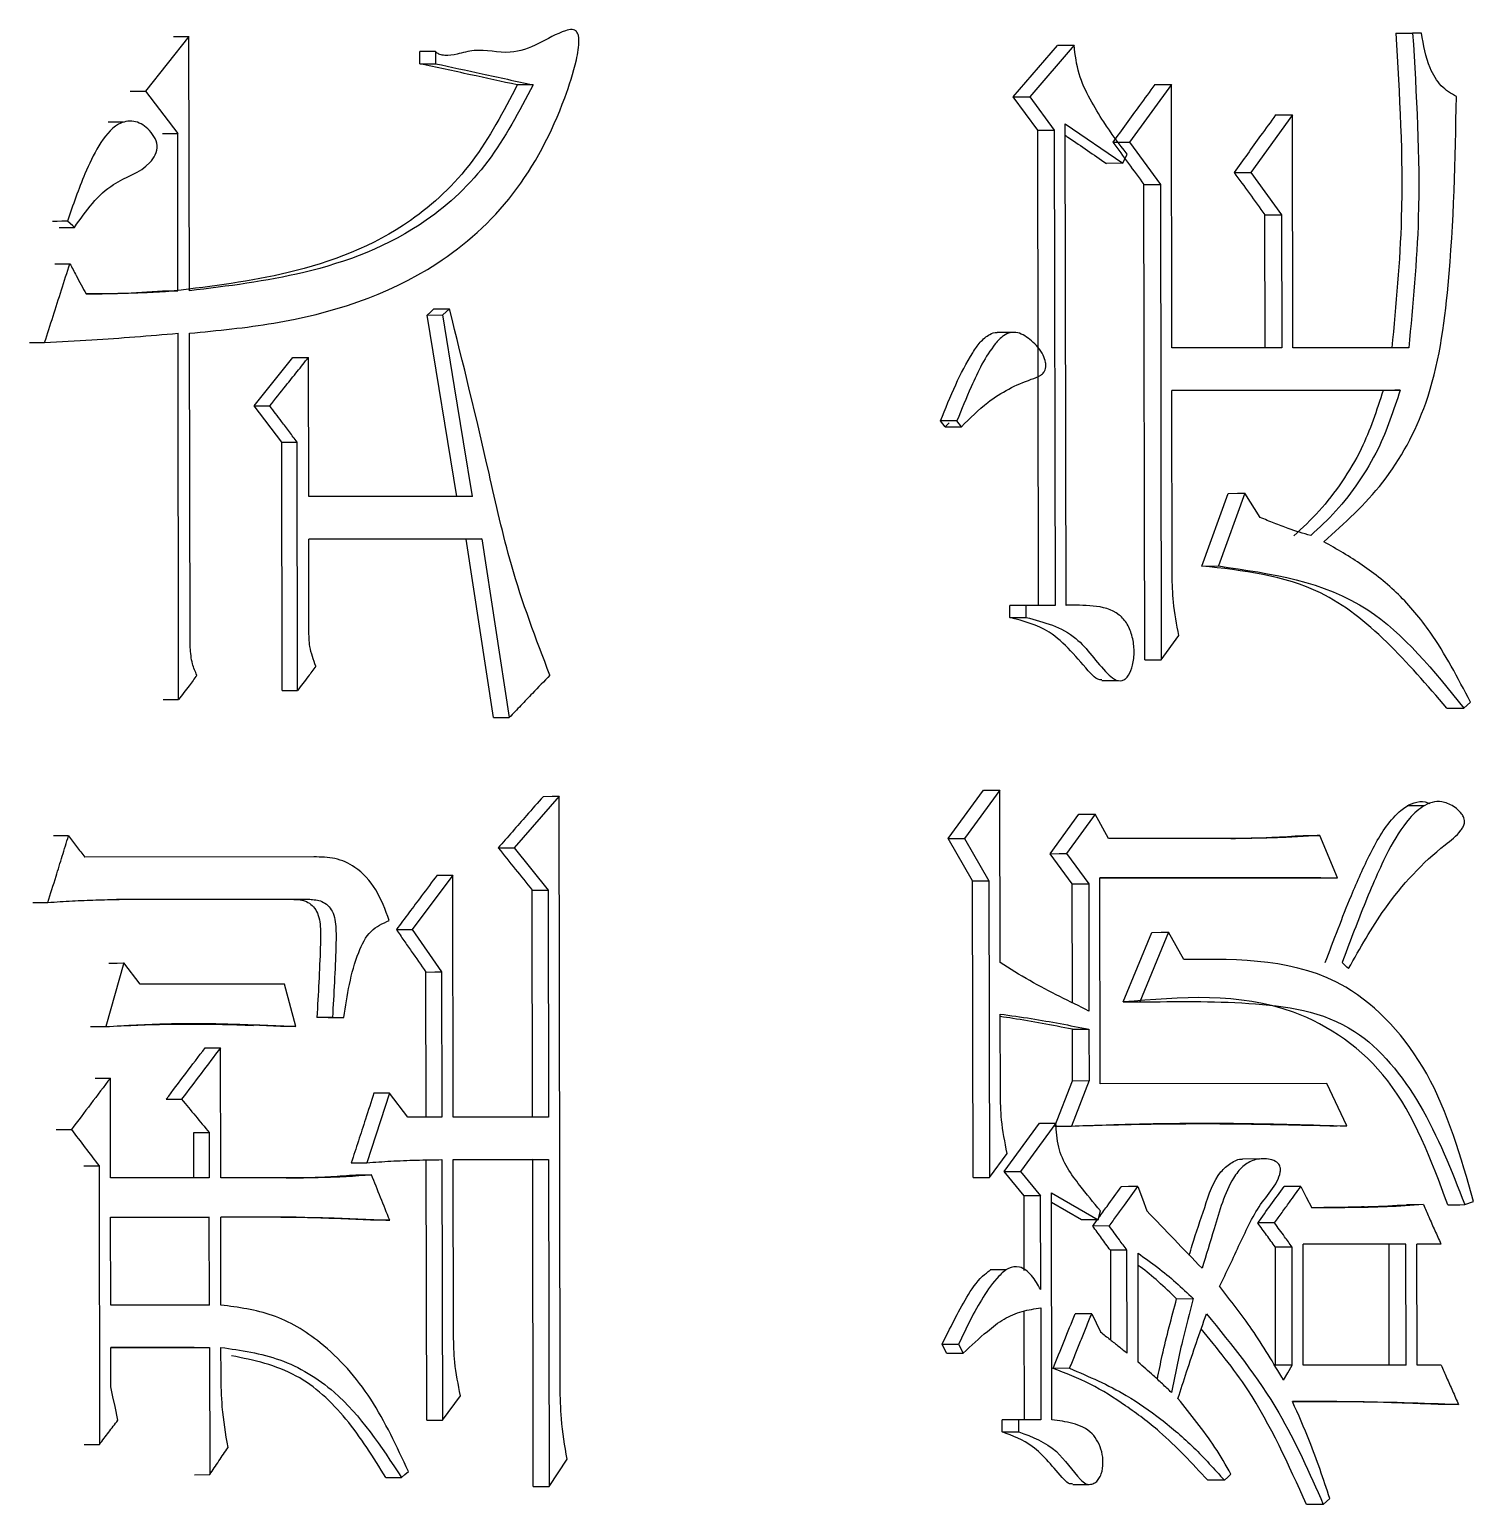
# Model space of a CAD drawing. Header units: millimetres. Extents: x 2301 to 4250, y 838 to 2217.
# Drawn here: x 3079.32 to 3084.47, y 1054.54 to 1059.81 of the extents above; entities that cross this region are included whole.
import ezdxf

# ---------------------------------------------------------------- set-up
doc = ezdxf.new("R2010")
doc.units = ezdxf.units.MM

msp = doc.modelspace()

# ---------------------------------------------------------------- linework, layer by layer
at = {"color": 7, "linetype": 'Continuous', "lineweight": 25}
for p, q in [((3084.1963, 1059.7937), (3084.2568, 1059.794)), ((3084.288, 1059.794), (3084.2568, 1059.794)), ((3079.8863, 1059.7814), (3079.7309, 1059.5866)), ((3079.8879, 1058.8727), (3079.8863, 1059.7814)), ((3082.8306, 1059.5661), (3082.9885, 1059.75)), ((3083.0474, 1059.7503), (3082.8894, 1059.5663)), ((3082.9885, 1059.7501), (3083.0474, 1059.7503)), ((3080.7109, 1059.6842), (3080.7109, 1059.7275)), ((3080.7109, 1059.6842), (3080.7669, 1059.6844)), ((3080.7668, 1059.7277), (3080.7669, 1059.6844)), ((3079.7309, 1059.5866), (3079.846, 1059.4352)), ((3083.395, 1059.6098), (3083.2455, 1059.4042)), ((3083.3966, 1058.6687), (3083.395, 1059.6098)), ((3082.9179, 1059.4471), (3082.8306, 1059.5661)), ((3082.8894, 1059.5663), (3082.9767, 1059.4474)), ((3079.6525, 1059.4755), (3079.5977, 1059.4752)), ((3083.8274, 1059.5018), (3083.6787, 1059.2962)), ((3083.8288, 1058.6688), (3083.8274, 1059.5018)), ((3079.8469, 1058.8727), (3079.846, 1059.4352)), ((3082.9207, 1057.749), (3082.9179, 1059.4471)), ((3082.9767, 1059.4474), (3082.9796, 1057.7491)), ((3083.0192, 1057.749), (3083.0162, 1059.469)), ((3083.0162, 1059.469), (3083.222, 1059.3285)), ((3083.2455, 1059.4042), (3083.3562, 1059.2528)), ((3083.222, 1059.3285), (3083.1628, 1059.3282)), ((3083.222, 1059.3285), (3083.2377, 1059.3609)), ((3083.6787, 1059.2962), (3083.7888, 1059.1448)), ((3083.2998, 1057.5542), (3083.2969, 1059.2525)), ((3083.3562, 1059.2528), (3083.3591, 1057.5545)), ((3083.7297, 1058.6686), (3083.7289, 1059.1445)), ((3083.7888, 1059.1448), (3083.7896, 1058.6688)), ((3079.423, 1059.0994), (3079.4772, 1059.0997)), ((3079.7922, 1058.8724), (3079.8469, 1058.8727)), ((3080.7368, 1058.7864), (3080.7928, 1058.7866)), ((3080.8431, 1058.1374), (3080.7368, 1058.7864)), ((3080.8171, 1058.8083), (3080.7928, 1058.7866)), ((3079.8494, 1057.4124), (3079.8472, 1058.7213)), ((3079.89, 1057.6287), (3079.8881, 1058.7213)), ((3082.8323, 1058.7244), (3082.7731, 1058.7242)), ((3080.1196, 1058.4616), (3080.2578, 1058.6347)), ((3080.314, 1058.1374), (3080.3132, 1058.6349)), ((3083.7896, 1058.6688), (3083.3966, 1058.6687)), ((3084.2431, 1058.669), (3083.8288, 1058.6688)), ((3083.3969, 1058.5172), (3084.2122, 1058.5175)), ((3083.398, 1057.8574), (3083.3969, 1058.5172)), ((3084.1517, 1058.5172), (3083.3969, 1058.517)), ((3080.1196, 1058.4616), (3080.1748, 1058.4618)), ((3080.2176, 1058.3318), (3080.1196, 1058.4616)), ((3082.6294, 1058.4088), (3082.571, 1058.4085)), ((3082.5869, 1058.3869), (3082.571, 1058.4085)), ((3082.6018, 1058.401), (3082.5869, 1058.3869)), ((3082.6453, 1058.3872), (3082.6294, 1058.4088)), ((3080.2191, 1057.4448), (3080.2176, 1058.3318)), ((3080.2744, 1057.445), (3080.2729, 1058.332)), ((3080.8993, 1058.1376), (3080.314, 1058.1374)), ((3083.5036, 1057.8896), (3083.5974, 1058.1493)), ((3083.6571, 1058.1495), (3083.5632, 1057.8899)), ((3083.7122, 1058.063), (3083.6571, 1058.1495)), ((3080.9319, 1057.9862), (3080.3143, 1057.9859)), ((3080.3148, 1057.6614), (3080.3143, 1057.9859)), ((3080.8758, 1057.9859), (3080.3143, 1057.9857)), ((3080.8758, 1057.9859), (3080.9319, 1057.9862)), ((3080.9739, 1057.3478), (3080.8758, 1057.9859)), ((3080.9319, 1057.9862), (3081.0302, 1057.348)), ((3083.5036, 1057.8896), (3083.5632, 1057.8898)), ((3082.8766, 1057.749), (3082.8179, 1057.7488)), ((3082.818, 1057.7055), (3082.8179, 1057.7488)), ((3082.9796, 1057.7491), (3082.8766, 1057.749)), ((3082.8767, 1057.7058), (3082.8766, 1057.749)), ((3083.0527, 1057.7502), (3083.0191, 1057.7501)), ((3082.818, 1057.7055), (3082.8767, 1057.7058)), ((3083.3591, 1057.5545), (3083.422, 1057.641)), ((3083.2998, 1057.5542), (3083.3591, 1057.5545)), ((3083.1466, 1057.48), (3083.2057, 1057.4802)), ((3080.2191, 1057.4448), (3080.2744, 1057.445)), ((3079.7947, 1057.4121), (3079.8494, 1057.4124)), ((3084.3793, 1057.3815), (3084.44, 1057.3817)), ((3084.44, 1057.3818), (3084.4633, 1057.4034)), ((3081.2085, 1057.0669), (3081.0472, 1056.8829)), ((3081.2121, 1054.9575), (3081.2085, 1057.0669)), ((3082.5973, 1056.9158), (3082.724, 1057.0889)), ((3082.7825, 1057.0891), (3082.6558, 1056.916)), ((3082.7836, 1056.4725), (3082.7825, 1057.0891)), ((3082.9618, 1056.8618), (3083.0642, 1057.0025)), ((3083.1232, 1057.0027), (3083.0207, 1056.8621)), ((3083.1708, 1056.9162), (3083.1232, 1057.0027)), ((3084.2982, 1057.0327), (3084.2369, 1057.0324)), ((3082.6849, 1056.7643), (3082.5973, 1056.9158)), ((3082.6558, 1056.916), (3082.7434, 1056.7646)), ((3083.6513, 1056.9164), (3083.1708, 1056.9162)), ((3083.9886, 1056.7758), (3083.9257, 1056.9273)), ((3080.3325, 1056.8501), (3079.5139, 1056.8497)), ((3081.0472, 1056.8829), (3081.1687, 1056.7315)), ((3083.041, 1056.7537), (3082.9618, 1056.8618)), ((3083.0207, 1056.8621), (3083.0999, 1056.7539)), ((3080.8286, 1056.7854), (3080.6829, 1056.5907)), ((3080.8301, 1055.9201), (3080.8286, 1056.7854)), ((3081.1136, 1055.92), (3081.1122, 1056.7313)), ((3081.1687, 1056.7315), (3081.1701, 1055.9202)), ((3082.6867, 1055.7043), (3082.6849, 1056.7643)), ((3082.7434, 1056.7646), (3082.7452, 1055.7045)), ((3083.0417, 1056.329), (3083.041, 1056.7537)), ((3083.0999, 1056.7539), (3083.1007, 1056.2996)), ((3083.1394, 1056.7756), (3083.9886, 1056.7758)), ((3083.1407, 1056.04), (3083.1394, 1056.7756)), ((3083.9285, 1056.7756), (3083.1394, 1056.7753)), ((3083.9285, 1056.7756), (3083.9886, 1056.7758)), ((3080.2611, 1056.6984), (3079.6271, 1056.6981)), ((3080.3165, 1056.6987), (3079.6374, 1056.6983)), ((3080.2612, 1056.6984), (3080.3166, 1056.6987)), ((3080.6829, 1056.5907), (3080.7886, 1056.4393)), ((3083.2231, 1056.3319), (3083.325, 1056.5807)), ((3083.3844, 1056.5809), (3083.2823, 1056.3321)), ((3083.4397, 1056.4836), (3083.3844, 1056.5809)), ((3079.6542, 1056.4712), (3079.5889, 1056.244)), ((3079.7118, 1056.3955), (3079.6542, 1056.4712)), ((3080.7335, 1055.92), (3080.7327, 1056.439)), ((3080.7886, 1056.4393), (3080.7895, 1055.92)), ((3080.2273, 1056.3957), (3079.7118, 1056.3955)), ((3080.2683, 1056.2443), (3080.2273, 1056.3957)), ((3080.3987, 1056.2768), (3080.3432, 1056.2766)), ((3080.3839, 1056.2766), (3080.3432, 1056.2766)), ((3080.3839, 1056.2766), (3080.4394, 1056.2768)), ((3080.3987, 1056.2768), (3080.4394, 1056.2768)), ((3082.7844, 1056.0074), (3082.7839, 1056.2887)), ((3080.213, 1056.2441), (3080.1137, 1056.2485)), ((3083.0418, 1056.2344), (3083.1008, 1056.2347)), ((3083.0421, 1056.0505), (3083.0418, 1056.2344)), ((3083.1008, 1056.2347), (3083.1011, 1056.0508)), ((3079.9997, 1055.7033), (3079.9989, 1056.1685)), ((3079.5512, 1056.0598), (3079.6056, 1056.0601)), ((3079.6062, 1055.7031), (3079.6056, 1056.0601)), ((3082.9792, 1055.8883), (3083.0421, 1056.0505)), ((3083.1011, 1056.0508), (3083.0381, 1055.8885)), ((3083.0421, 1056.0505), (3083.1011, 1056.0508)), ((3080.6026, 1056.0065), (3080.5217, 1055.7576)), ((3080.6678, 1055.92), (3080.6026, 1056.0065)), ((3083.9507, 1056.0403), (3083.1407, 1056.04)), ((3084.0214, 1055.8888), (3083.9507, 1056.0403)), ((3080.7895, 1055.92), (3080.6678, 1055.92)), ((3081.1701, 1055.9202), (3080.8301, 1055.9201)), ((3082.7976, 1055.7259), (3082.9239, 1055.8991)), ((3082.9827, 1055.8993), (3082.8562, 1055.7262)), ((3082.9239, 1055.8991), (3082.9827, 1055.8993)), ((3083.9612, 1055.8886), (3083.889, 1055.891)), ((3079.9038, 1055.703), (3079.9036, 1055.8653)), ((3079.9585, 1055.8655), (3079.9587, 1055.7033)), ((3082.7452, 1055.7045), (3082.8085, 1055.7911)), ((3079.5651, 1055.7464), (3079.5668, 1054.7512)), ((3080.7354, 1054.8381), (3080.7338, 1055.7683)), ((3080.7898, 1055.7686), (3080.7914, 1054.8383)), ((3080.8303, 1055.7686), (3081.1703, 1055.7688)), ((3080.8314, 1055.1412), (3080.8303, 1055.7686)), ((3081.1139, 1055.7685), (3080.8303, 1055.7684)), ((3081.1139, 1055.7685), (3081.1703, 1055.7688)), ((3081.1158, 1054.6002), (3081.1139, 1055.7685)), ((3081.1703, 1055.7688), (3081.1723, 1054.6005)), ((3083.7095, 1055.7709), (3083.649, 1055.7707)), ((3079.9587, 1055.7033), (3079.6062, 1055.7031)), ((3080.2692, 1055.7034), (3079.9997, 1055.7033)), ((3082.6867, 1055.7043), (3082.7452, 1055.7045)), ((3082.869, 1055.6394), (3082.7976, 1055.7259)), ((3082.8562, 1055.7262), (3082.9277, 1055.6397)), ((3082.9277, 1055.6397), (3082.869, 1055.6394)), ((3082.8694, 1055.3724), (3082.869, 1055.6394)), ((3082.9283, 1055.3043), (3082.9277, 1055.6397)), ((3082.9687, 1054.8392), (3082.9673, 1055.6505)), ((3082.9673, 1055.6505), (3083.1336, 1055.5532)), ((3083.0746, 1055.553), (3082.9674, 1055.6158)), ((3083.1336, 1055.5532), (3083.1414, 1055.5857)), ((3084.2951, 1055.6077), (3084.2346, 1055.6074)), ((3084.443, 1055.6077), (3084.4741, 1055.6185)), ((3079.6065, 1055.5625), (3079.959, 1055.5627)), ((3079.607, 1055.2488), (3079.6065, 1055.5625)), ((3079.959, 1055.5627), (3079.9041, 1055.5624)), ((3079.9595, 1055.249), (3079.959, 1055.5627)), ((3080.2695, 1055.5628), (3079.9999, 1055.5627)), ((3080.0004, 1055.2489), (3079.9999, 1055.5627)), ((3080.2142, 1055.5626), (3079.9999, 1055.5625)), ((3080.2142, 1055.5626), (3080.2695, 1055.5628)), ((3083.1141, 1055.5313), (3083.13, 1055.5532)), ((3083.1731, 1055.5316), (3083.1141, 1055.5313)), ((3083.7635, 1055.5426), (3083.7037, 1055.5424)), ((3084.233, 1055.467), (3083.8656, 1055.4669)), ((3083.8663, 1055.0342), (3083.8656, 1055.4669)), ((3084.1725, 1055.4668), (3083.8656, 1055.4667)), ((3084.233, 1055.467), (3084.1725, 1055.4668)), ((3084.1732, 1055.0341), (3084.1725, 1055.4668)), ((3084.2337, 1055.0343), (3084.233, 1055.467)), ((3084.3577, 1055.4671), (3084.272, 1055.467)), ((3084.2727, 1055.0344), (3084.272, 1055.467)), ((3084.297, 1055.4668), (3084.272, 1055.4668)), ((3083.2365, 1055.4451), (3083.1773, 1055.4448)), ((3083.1773, 1055.4448), (3083.1778, 1055.1245)), ((3083.2371, 1055.0773), (3083.2365, 1055.4451)), ((3083.2766, 1055.0448), (3083.2759, 1055.4343)), ((3083.8264, 1055.4561), (3083.7665, 1055.4558)), ((3083.7672, 1055.034), (3083.7665, 1055.4558)), ((3083.8271, 1055.0342), (3083.8264, 1055.4561)), ((3082.8059, 1055.3751), (3082.7473, 1055.3749)), ((3083.4138, 1055.2718), (3083.4732, 1055.2721)), ((3079.9595, 1055.249), (3079.607, 1055.2488)), ((3082.8703, 1054.8392), (3082.8697, 1055.2275)), ((3082.9284, 1055.2394), (3082.9291, 1054.8392)), ((3079.6072, 1055.0973), (3079.9598, 1055.0975)), ((3079.6075, 1054.9567), (3079.6072, 1055.0973)), ((3079.9049, 1055.0973), (3079.6072, 1055.0971)), ((3079.9049, 1055.0973), (3079.9598, 1055.0975)), ((3079.9598, 1055.0975), (3079.9605, 1054.6432)), ((3080.0009, 1055.0002), (3080.0007, 1055.0975)), ((3082.5766, 1055.1093), (3082.635, 1055.1095)), ((3082.5925, 1055.0768), (3082.5766, 1055.1093)), ((3082.635, 1055.1095), (3082.6509, 1055.0771)), ((3082.5925, 1055.0768), (3082.6509, 1055.0771)), ((3083.0317, 1055.0231), (3082.9728, 1055.0229)), ((3084.2337, 1055.0343), (3083.8663, 1055.0342)), ((3084.3584, 1055.0344), (3084.2727, 1055.0344)), ((3080.7914, 1054.8383), (3080.8561, 1054.9249)), ((3080.7354, 1054.8381), (3080.7914, 1054.8383)), ((3082.8498, 1054.8392), (3082.7912, 1054.8389)), ((3082.7912, 1054.7956), (3082.7912, 1054.8389)), ((3082.8499, 1054.7959), (3082.8498, 1054.8392)), ((3082.9291, 1054.8392), (3082.8498, 1054.8392)), ((3082.7912, 1054.7956), (3082.8499, 1054.7959)), ((3079.5124, 1054.7509), (3079.5668, 1054.7512)), ((3081.1723, 1054.6005), (3081.2368, 1054.6979)), ((3079.9056, 1054.6429), (3079.9605, 1054.6432)), ((3080.5898, 1054.6324), (3080.6455, 1054.6327)), ((3083.5845, 1054.6231), (3083.5249, 1054.6228)), ((3081.1158, 1054.6002), (3081.1723, 1054.6005)), ((3083.0428, 1054.608), (3083.1018, 1054.6082)), ((3083.9376, 1054.5366), (3083.8775, 1054.5364))]:
    msp.add_line(p, q, dxfattribs=at)
at = {"color": 7, "linetype": 'Continuous', "lineweight": 25, "flags": 128}
for points in [[(3079.8315, 1059.7811), (3079.8622, 1059.7813), (3079.8863, 1059.7814)], [(3080.7668, 1059.7277), (3080.7182, 1059.7275), (3080.7109, 1059.7275)], [(3079.6764, 1059.5863), (3079.7069, 1059.5865), (3079.7309, 1059.5866)], [(3081.1153, 1059.6089), (3081.1008, 1059.6088), (3081.0862, 1059.6088), (3081.0589, 1059.6086)], [(3083.3356, 1059.6095), (3083.3689, 1059.6097), (3083.395, 1059.6098)], [(3082.8306, 1059.5661), (3082.8635, 1059.5662), (3082.8894, 1059.5663)], [(3083.7674, 1059.5015), (3083.801, 1059.5016), (3083.8274, 1059.5018)], [(3079.7912, 1059.4349), (3079.8219, 1059.4351), (3079.846, 1059.4352)], [(3082.9179, 1059.4471), (3082.9508, 1059.4473), (3082.9767, 1059.4474)], [(3083.1864, 1059.4039), (3083.2195, 1059.4041), (3083.2455, 1059.4042)], [(3083.6189, 1059.2959), (3083.6524, 1059.2961), (3083.6787, 1059.2962)], [(3083.2969, 1059.2525), (3083.3301, 1059.2527), (3083.3562, 1059.2528)], [(3079.4525, 1059.1213), (3079.4327, 1059.1212), (3079.4155, 1059.1211), (3079.3983, 1059.121)], [(3079.4772, 1059.0997), (3079.471, 1059.1051), (3079.4617, 1059.1132), (3079.4525, 1059.1213)], [(3083.7289, 1059.1445), (3083.7624, 1059.1447), (3083.7888, 1059.1448)], [(3079.4068, 1058.9696), (3079.4371, 1058.9697), (3079.461, 1058.9699)], [(3080.7611, 1058.808), (3080.7549, 1058.8025), (3080.7487, 1058.797), (3080.7368, 1058.7864)], [(3080.7611, 1058.808), (3080.7815, 1058.8081), (3080.7993, 1058.8082), (3080.8171, 1058.8083)], [(3080.8993, 1058.1376), (3080.8671, 1058.3339), (3080.8349, 1058.5301), (3080.7928, 1058.7866)], [(3079.3168, 1058.6883), (3079.3471, 1058.6885), (3079.3709, 1058.6886)], [(3080.2578, 1058.6347), (3080.2888, 1058.6348), (3080.3132, 1058.6349)], [(3084.2122, 1058.5175), (3084.193, 1058.5174), (3084.1724, 1058.5173), (3084.1517, 1058.5172)], [(3082.5869, 1058.3869), (3082.6074, 1058.387), (3082.6263, 1058.3871), (3082.6453, 1058.3872)], [(3080.2176, 1058.3318), (3080.2486, 1058.3319), (3080.2729, 1058.332)], [(3083.5974, 1058.1493), (3083.6308, 1058.1494), (3083.6571, 1058.1495)], [(3080.9739, 1057.3478), (3081.0054, 1057.3479), (3081.0302, 1057.348)], [(3081.152, 1057.0666), (3081.1836, 1057.0667), (3081.2085, 1057.0669)], [(3082.724, 1057.0889), (3082.7568, 1057.089), (3082.7825, 1057.0891)], [(3083.0642, 1057.0025), (3083.0973, 1057.0026), (3083.1232, 1057.0027)], [(3079.4562, 1056.9254), (3079.4258, 1056.9252), (3079.402, 1056.9251)], [(3082.5973, 1056.9158), (3082.6301, 1056.9159), (3082.6558, 1056.916)], [(3083.8657, 1056.927), (3083.8993, 1056.9272), (3083.9257, 1056.9273)], [(3080.9908, 1056.8826), (3081.0224, 1056.8828), (3081.0472, 1056.8829)], [(3082.9618, 1056.8618), (3082.9947, 1056.8619), (3083.0207, 1056.8621)], [(3080.7726, 1056.7852), (3080.804, 1056.7853), (3080.8286, 1056.7854)], [(3081.1122, 1056.7313), (3081.1438, 1056.7314), (3081.1687, 1056.7315)], [(3082.6849, 1056.7643), (3082.7176, 1056.7645), (3082.7434, 1056.7646)], [(3083.041, 1056.7537), (3083.074, 1056.7538), (3083.0999, 1056.7539)], [(3079.3285, 1056.6871), (3079.3587, 1056.6873), (3079.3826, 1056.6874)], [(3080.627, 1056.5904), (3080.6583, 1056.5905), (3080.6829, 1056.5907)], [(3083.325, 1056.5807), (3083.3583, 1056.5808), (3083.3844, 1056.5809)], [(3079.5997, 1056.4709), (3079.6302, 1056.4711), (3079.6542, 1056.4712)], [(3084.0283, 1056.4513), (3084.0223, 1056.4568), (3084.0136, 1056.4649), (3084.0048, 1056.4729)], [(3080.7327, 1056.439), (3080.764, 1056.4392), (3080.7886, 1056.4393)], [(3083.2231, 1056.3319), (3083.2379, 1056.3319), (3083.2527, 1056.332), (3083.2823, 1056.3321)], [(3079.5345, 1056.2437), (3079.5649, 1056.2439), (3079.5889, 1056.244)], [(3080.2683, 1056.2443), (3080.2373, 1056.2442), (3080.213, 1056.2441)], [(3079.9439, 1056.1682), (3079.9747, 1056.1683), (3079.9989, 1056.1685)], [(3080.6026, 1056.0065), (3080.5714, 1056.0063), (3080.5469, 1056.0062)], [(3079.8053, 1055.9842), (3079.8359, 1055.9844), (3079.86, 1055.9845)], [(3082.9792, 1055.8883), (3083.0122, 1055.8884), (3083.0381, 1055.8885)], [(3084.0214, 1055.8888), (3083.9877, 1055.8887), (3083.9612, 1055.8886)], [(3079.4119, 1055.8759), (3079.4423, 1055.876), (3079.4662, 1055.8761)], [(3079.9036, 1055.8653), (3079.9343, 1055.8654), (3079.9585, 1055.8655)], [(3079.5108, 1055.7461), (3079.5411, 1055.7463), (3079.5651, 1055.7464)], [(3080.4661, 1055.7574), (3080.4972, 1055.7575), (3080.5217, 1055.7576)], [(3080.4824, 1055.7141), (3080.5135, 1055.7143), (3080.538, 1055.7144)], [(3082.7976, 1055.7259), (3082.8304, 1055.7261), (3082.8562, 1055.7262)], [(3083.2755, 1055.6722), (3083.2424, 1055.6721), (3083.2163, 1055.672)], [(3083.2755, 1055.6722), (3083.2914, 1055.629), (3083.3072, 1055.5857)], [(3083.8574, 1055.6724), (3083.8238, 1055.6723), (3083.7974, 1055.6722)], [(3083.8574, 1055.6724), (3083.877, 1055.6346), (3083.8967, 1055.5967)], [(3084.3823, 1055.6075), (3084.407, 1055.6076), (3084.425, 1055.6076), (3084.443, 1055.6077)], [(3080.6034, 1055.5522), (3080.5722, 1055.552), (3080.5476, 1055.5519)], [(3083.1336, 1055.5532), (3083.1005, 1055.5531), (3083.0746, 1055.553)], [(3084.3577, 1055.4671), (3084.3237, 1055.4669), (3084.297, 1055.4668)], [(3083.1105, 1055.2179), (3083.0774, 1055.2177), (3083.0515, 1055.2176)], [(3083.1105, 1055.2179), (3083.1263, 1055.1854), (3083.1422, 1055.153)], [(3083.8271, 1055.0342), (3083.7936, 1055.0341), (3083.7672, 1055.034)], [(3083.7959, 1054.9801), (3083.8115, 1055.0072), (3083.8271, 1055.0342)], [(3079.6323, 1054.8377), (3079.6222, 1054.8863), (3079.6148, 1054.9215), (3079.6075, 1054.9567)], [(3084.4209, 1054.8938), (3084.3869, 1054.8936), (3084.3602, 1054.8935)], [(3080.6456, 1054.6327), (3080.6577, 1054.6435), (3080.6699, 1054.6544)], [(3083.5845, 1054.6231), (3083.5963, 1054.6339), (3083.608, 1054.6447)], [(3083.9376, 1054.5367), (3083.9494, 1054.5475), (3083.9611, 1054.5583)]]:
    msp.add_lwpolyline(points, dxfattribs=at)
at = {"color": 7, "linetype": 'Continuous', "lineweight": 25}
for points, knots in [([(3079.8881, 1058.7213), (3079.9886, 1058.731), (3080.2922, 1058.7602), (3080.7059, 1058.8899), (3081.0588, 1059.2005), (3081.2042, 1059.4797), (3081.2659, 1059.6738), (3081.281, 1059.7497), (3081.2782, 1059.7822), (3081.2752, 1059.7929), (3081.2701, 1059.8004), (3081.2635, 1059.8049), (3081.2503, 1059.8074), (3081.2048, 1059.796), (3081.1362, 1059.7527), (3081.0259, 1059.7122), (3080.9262, 1059.7413), (3080.8498, 1059.7191), (3080.8088, 1059.7121), (3080.7836, 1059.716), (3080.7725, 1059.722), (3080.7679, 1059.7267), (3080.7668, 1059.7277)], [0, 0, 0, 0, 0.1296895, 0.3918261, 0.5391699, 0.6862541, 0.7378331, 0.7637425, 0.7682469, 0.7727858, 0.7756342, 0.7784935, 0.7824669, 0.7927585, 0.8379735, 0.8833174, 0.939018, 0.9655913, 0.9846092, 0.9922703, 0.9982639, 1, 1, 1, 1]), ([(3084.1963, 1059.7937), (3084.2097, 1059.5732), (3084.2324, 1059.1972), (3084.1972, 1058.8233), (3084.1827, 1058.6687)], [0, 0, 0, 0, 0.586461, 1, 1, 1, 1]), ([(3084.2568, 1059.794), (3084.2702, 1059.5735), (3084.293, 1059.1975), (3084.2577, 1058.8236), (3084.2431, 1058.669)], [0, 0, 0, 0, 0.5864613, 1, 1, 1, 1]), ([(3084.413, 1059.5668), (3084.394, 1059.578), (3084.3554, 1059.6007), (3084.3081, 1059.6817), (3084.2957, 1059.7511), (3084.288, 1059.794)], [0, 0, 0, 0, 0.268928, 0.5480456, 1, 1, 1, 1]), ([(3083.2377, 1059.3609), (3083.2088, 1059.3985), (3083.161, 1059.4606), (3083.1038, 1059.5572), (3083.0603, 1059.6468), (3083.0517, 1059.7156), (3083.0474, 1059.7503)], [0, 0, 0, 0, 0.334836, 0.553745, 0.775373, 1, 1, 1, 1]), ([(3081.0589, 1059.6086), (3081.003, 1059.6208), (3080.9172, 1059.6394), (3080.8012, 1059.6646), (3080.741, 1059.6777), (3080.7109, 1059.6842)], [0, 0, 0, 0, 0.482176, 0.741088, 1, 1, 1, 1]), ([(3080.7669, 1059.6844), (3080.8224, 1059.6724), (3080.9082, 1059.6538), (3081.0243, 1059.6286), (3081.085, 1059.6155), (3081.1153, 1059.6089)], [0, 0, 0, 0, 0.47686, 0.73846, 1, 1, 1, 1]), ([(3081.0589, 1059.6086), (3081.0092, 1059.5136), (3080.9093, 1059.3224), (3080.6351, 1059.0652), (3080.2605, 1058.9251), (3079.9695, 1058.8893), (3079.8331, 1058.8725)], [0, 0, 0, 0, 0.194516, 0.391084, 0.714487, 1, 1, 1, 1]), ([(3081.1153, 1059.6089), (3081.0655, 1059.5138), (3080.9656, 1059.3228), (3080.6911, 1059.0655), (3080.316, 1058.9254), (3080.0245, 1058.8895), (3079.8879, 1058.8727)], [0, 0, 0, 0, 0.194325, 0.390694, 0.714331, 1, 1, 1, 1]), ([(3083.3356, 1059.6095), (3083.3177, 1059.5848), (3083.2838, 1059.5382), (3083.2341, 1059.4696), (3083.2023, 1059.4258), (3083.1864, 1059.4039)], [0, 0, 0, 0, 0.360936, 0.680468, 1, 1, 1, 1]), ([(3083.9396, 1057.9766), (3084.0132, 1058.0426), (3084.1611, 1058.1752), (3084.3337, 1058.4896), (3084.402, 1058.9737), (3084.4088, 1059.3422), (3084.413, 1059.5668)], [0, 0, 0, 0, 0.189312, 0.380663, 0.622563, 1, 1, 1, 1]), ([(3079.4772, 1059.0997), (3079.5192, 1059.1588), (3079.5935, 1059.2631), (3079.7212, 1059.2958), (3079.7678, 1059.3571), (3079.7758, 1059.3931), (3079.7623, 1059.4267), (3079.741, 1059.4516), (3079.7163, 1059.4706), (3079.689, 1059.4799), (3079.6609, 1059.4793), (3079.6124, 1059.4609), (3079.5608, 1059.3917), (3079.5039, 1059.2724), (3079.472, 1059.1788), (3079.4525, 1059.1213)], [0, 0, 0, 0, 0.207899, 0.367255, 0.399925, 0.431308, 0.463075, 0.497006, 0.528572, 0.558381, 0.588718, 0.619577, 0.72297, 0.829976, 1, 1, 1, 1]), ([(3083.7674, 1059.5015), (3083.7496, 1059.4768), (3083.7159, 1059.4301), (3083.6664, 1059.3616), (3083.6348, 1059.3178), (3083.6189, 1059.2959)], [0, 0, 0, 0, 0.360936, 0.680468, 1, 1, 1, 1]), ([(3083.0163, 1059.4285), (3083.0202, 1059.4258), (3083.0467, 1059.4077), (3083.0955, 1059.3743), (3083.1404, 1059.3436), (3083.1628, 1059.3282)], [0, 0, 0, 0, 0.080639, 0.540319, 1, 1, 1, 1]), ([(3083.1864, 1059.4039), (3083.2048, 1059.3787), (3083.2416, 1059.3282), (3083.2785, 1059.2778), (3083.2969, 1059.2525)], [0, 0, 0, 0, 0.4999997, 1, 1, 1, 1]), ([(3083.6189, 1059.2959), (3083.6373, 1059.2707), (3083.6739, 1059.2202), (3083.7106, 1059.1698), (3083.7289, 1059.1445)], [0, 0, 0, 0, 0.5, 1, 1, 1, 1]), ([(3079.3709, 1058.6886), (3079.3809, 1058.7197), (3079.4009, 1058.7821), (3079.4309, 1058.8759), (3079.4509, 1058.9385), (3079.461, 1058.9699)], [0, 0, 0, 0, 0.332041, 0.66602, 1, 1, 1, 1]), ([(3079.461, 1058.9699), (3079.4685, 1058.9558), (3079.4819, 1058.9307), (3079.5011, 1058.8947), (3079.5128, 1058.8727), (3079.5187, 1058.8617)], [0, 0, 0, 0, 0.39045, 0.695225, 1, 1, 1, 1]), ([(3079.5186, 1058.862), (3079.5302, 1058.8621), (3079.5716, 1058.8624), (3079.6629, 1058.8641), (3079.7423, 1058.8692), (3079.7922, 1058.8724)], [0, 0, 0, 0, 0.127592, 0.452902, 1, 1, 1, 1]), ([(3079.8469, 1058.8727), (3079.8176, 1058.8707), (3079.759, 1058.8667), (3079.6496, 1058.8626), (3079.5694, 1058.862), (3079.5187, 1058.8617)], [0, 0, 0, 0, 0.268563, 0.537144, 1, 1, 1, 1]), ([(3081.1754, 1057.4995), (3081.1259, 1057.6294), (3081.0369, 1057.8631), (3080.9402, 1058.3092), (3080.8652, 1058.6133), (3080.8171, 1058.8083)], [0, 0, 0, 0, 0.310143, 0.557762, 1, 1, 1, 1]), ([(3079.3709, 1058.6886), (3079.4272, 1058.6915), (3079.5349, 1058.6971), (3079.6936, 1058.7081), (3079.796, 1058.7169), (3079.8472, 1058.7213)], [0, 0, 0, 0, 0.35333, 0.676641, 1, 1, 1, 1]), ([(3082.571, 1058.4085), (3082.5883, 1058.4519), (3082.622, 1058.5361), (3082.67, 1058.6298), (3082.7115, 1058.6905), (3082.7406, 1058.7165), (3082.7636, 1058.7256), (3082.7728, 1058.7239), (3082.7733, 1058.7238)], [0, 0, 0, 0, 0.34818, 0.677159, 0.796742, 0.917754, 0.995507, 1, 1, 1, 1]), ([(3082.6453, 1058.3872), (3082.6758, 1058.4178), (3082.7502, 1058.4925), (3082.8513, 1058.5432), (3082.9225, 1058.5659), (3082.9386, 1058.5799), (3082.9447, 1058.5903), (3082.9472, 1058.6028), (3082.9458, 1058.6211), (3082.9374, 1058.6464), (3082.9128, 1058.6806), (3082.8812, 1058.7075), (3082.8467, 1058.7254), (3082.8198, 1058.7246), (3082.7912, 1058.712), (3082.737, 1058.6521), (3082.6848, 1058.5455), (3082.6458, 1058.4493), (3082.6294, 1058.4088)], [0, 0, 0, 0, 0.137525, 0.335447, 0.378025, 0.3933, 0.403602, 0.413937, 0.429101, 0.455132, 0.490172, 0.557555, 0.588524, 0.619673, 0.649408, 0.693614, 0.870956, 1, 1, 1, 1]), ([(3080.1748, 1058.4618), (3080.194, 1058.4858), (3080.2267, 1058.5267), (3080.2728, 1058.5844), (3080.2997, 1058.6181), (3080.3132, 1058.6349)], [0, 0, 0, 0, 0.416444, 0.708222, 1, 1, 1, 1]), ([(3084.1517, 1058.5172), (3084.1283, 1058.4457), (3084.0899, 1058.3286), (3084.0056, 1058.1887), (3083.9253, 1058.0835), (3083.8633, 1058.0263), (3083.8326, 1057.9979)], [0, 0, 0, 0, 0.346459, 0.567275, 0.785045, 1, 1, 1, 1]), ([(3084.2122, 1058.5175), (3084.1887, 1058.446), (3084.1503, 1058.3288), (3084.0659, 1058.1889), (3083.9854, 1058.0837), (3083.9234, 1058.0266), (3083.8926, 1057.9982)], [0, 0, 0, 0, 0.34637, 0.567178, 0.784978, 1, 1, 1, 1]), ([(3080.2729, 1058.332), (3080.2636, 1058.3444), (3080.2449, 1058.3691), (3080.2122, 1058.4124), (3080.1888, 1058.4433), (3080.1748, 1058.4618)], [0, 0, 0, 0, 0.285577, 0.571154, 1, 1, 1, 1]), ([(3083.8926, 1057.9982), (3083.8659, 1058.0061), (3083.8221, 1058.0192), (3083.7623, 1058.0426), (3083.7289, 1058.0562), (3083.7122, 1058.063)], [0, 0, 0, 0, 0.438753, 0.719321, 1, 1, 1, 1]), ([(3084.4633, 1057.4034), (3084.4183, 1057.4897), (3084.3447, 1057.6308), (3084.2095, 1057.7923), (3084.0788, 1057.8964), (3083.9859, 1057.9499), (3083.9396, 1057.9766)], [0, 0, 0, 0, 0.3473722, 0.5679297, 0.7850181, 1, 1, 1, 1]), ([(3083.422, 1057.641), (3083.4141, 1057.6808), (3083.3999, 1057.7519), (3083.3986, 1057.8251), (3083.398, 1057.8574)], [0, 0, 0, 0, 0.5588348, 1, 1, 1, 1]), ([(3084.3793, 1057.3815), (3084.2382, 1057.5458), (3083.9887, 1057.8363), (3083.6505, 1057.8734), (3083.5036, 1057.8896)], [0, 0, 0, 0, 0.565517, 1, 1, 1, 1]), ([(3083.5632, 1057.8898), (3083.7512, 1057.8628), (3084.0917, 1057.8139), (3084.3322, 1057.5155), (3084.44, 1057.3817)], [0, 0, 0, 0, 0.551895, 1, 1, 1, 1]), ([(3082.8767, 1057.7058), (3082.94, 1057.6893), (3083.0545, 1057.6596), (3083.1339, 1057.535), (3083.1898, 1057.4836), (3083.2147, 1057.4767), (3083.2323, 1057.4864), (3083.2463, 1057.5046), (3083.2593, 1057.5377), (3083.2641, 1057.5855), (3083.2572, 1057.6362), (3083.2402, 1057.683), (3083.195, 1057.7331), (3083.1151, 1057.7506), (3083.0511, 1057.7496), (3083.0192, 1057.749)], [0, 0, 0, 0, 0.230342, 0.416703, 0.453391, 0.48758, 0.504129, 0.522219, 0.561724, 0.611998, 0.663323, 0.713955, 0.762021, 0.881086, 1, 1, 1, 1]), ([(3083.1463, 1057.4826), (3083.1416, 1057.4831), (3083.1269, 1057.4846), (3083.065, 1057.5503), (3082.9801, 1057.6634), (3082.8671, 1057.6928), (3082.818, 1057.7055)], [0, 0, 0, 0, 0.036377, 0.114476, 0.614892, 1, 1, 1, 1]), ([(3079.9148, 1057.4989), (3079.9088, 1057.5124), (3079.899, 1057.5346), (3079.8932, 1057.5692), (3079.8906, 1057.5988), (3079.8902, 1057.6188), (3079.89, 1057.6287)], [0, 0, 0, 0, 0.335689, 0.556704, 0.778126, 1, 1, 1, 1]), ([(3080.3395, 1057.5316), (3080.3309, 1057.5546), (3080.3155, 1057.5961), (3080.315, 1057.6413), (3080.3148, 1057.6614)], [0, 0, 0, 0, 0.55558, 1, 1, 1, 1]), ([(3080.3395, 1057.5316), (3080.3302, 1057.5192), (3080.3147, 1057.4986), (3080.293, 1057.4698), (3080.2806, 1057.4533), (3080.2744, 1057.445)], [0, 0, 0, 0, 0.428366, 0.714183, 1, 1, 1, 1]), ([(3079.9148, 1057.4989), (3079.9054, 1057.4866), (3079.8899, 1057.466), (3079.8681, 1057.4371), (3079.8556, 1057.4206), (3079.8494, 1057.4124)], [0, 0, 0, 0, 0.42836, 0.71418, 1, 1, 1, 1]), ([(3081.1754, 1057.4995), (3081.1546, 1057.4778), (3081.12, 1057.4416), (3081.0716, 1057.3912), (3081.044, 1057.3624), (3081.0302, 1057.348)], [0, 0, 0, 0, 0.430323, 0.715161, 1, 1, 1, 1]), ([(3081.152, 1057.0666), (3081.132, 1057.0438), (3081.0952, 1057.0017), (3081.0414, 1056.9404), (3081.0077, 1056.9019), (3080.9908, 1056.8826)], [0, 0, 0, 0, 0.37251, 0.686255, 1, 1, 1, 1]), ([(3083.9447, 1056.4727), (3083.975, 1056.5531), (3084.0251, 1056.6857), (3084.1036, 1056.8648), (3084.1686, 1056.9766), (3084.2313, 1057.0315), (3084.2714, 1057.0488), (3084.3016, 1057.0497), (3084.3157, 1057.0418), (3084.3177, 1057.0406)], [0, 0, 0, 0, 0.340744, 0.562095, 0.785843, 0.86251, 0.925647, 0.989253, 1, 1, 1, 1]), ([(3084.0283, 1056.4513), (3084.0693, 1056.5243), (3084.1647, 1056.6945), (3084.3103, 1056.8488), (3084.4169, 1056.9267), (3084.4371, 1056.9568), (3084.4418, 1056.9689), (3084.4424, 1056.9806), (3084.4395, 1056.9921), (3084.4305, 1057.0079), (3084.4078, 1057.0293), (3084.3744, 1057.0464), (3084.3346, 1057.0498), (3084.2903, 1057.0319), (3084.2299, 1056.9769), (3084.1568, 1056.8533), (3084.0819, 1056.677), (3084.0306, 1056.541), (3084.0048, 1056.4729)], [0, 0, 0, 0, 0.1630543, 0.380104, 0.4338973, 0.4429513, 0.4520899, 0.4580082, 0.4639154, 0.4738499, 0.4929681, 0.5284012, 0.5556325, 0.5828568, 0.6338586, 0.7245, 0.8619389, 1, 1, 1, 1]), ([(3079.3826, 1056.6874), (3079.3922, 1056.7186), (3079.4093, 1056.7739), (3079.4339, 1056.8533), (3079.4488, 1056.9014), (3079.4562, 1056.9254)], [0, 0, 0, 0, 0.394054, 0.697027, 1, 1, 1, 1]), ([(3079.4562, 1056.9254), (3079.461, 1056.9191), (3079.4706, 1056.9065), (3079.4851, 1056.8875), (3079.4995, 1056.8686), (3079.5091, 1056.856), (3079.5139, 1056.8497)], [0, 0, 0, 0, 0.25, 0.5, 0.75, 1, 1, 1, 1]), ([(3083.6074, 1056.9163), (3083.6291, 1056.9166), (3083.6778, 1056.9171), (3083.764, 1056.9203), (3083.8283, 1056.9245), (3083.8657, 1056.927)], [0, 0, 0, 0, 0.251979, 0.564856, 1, 1, 1, 1]), ([(3083.9257, 1056.9273), (3083.8989, 1056.9254), (3083.8451, 1056.9217), (3083.7536, 1056.9177), (3083.689, 1056.9169), (3083.6513, 1056.9164)], [0, 0, 0, 0, 0.294545, 0.589103, 1, 1, 1, 1]), ([(3080.6015, 1056.6231), (3080.5875, 1056.6612), (3080.56, 1056.7362), (3080.4888, 1056.8141), (3080.4086, 1056.8494), (3080.3578, 1056.8499), (3080.3325, 1056.8501)], [0, 0, 0, 0, 0.291536, 0.572529, 0.787238, 1, 1, 1, 1]), ([(3080.9908, 1056.8826), (3081.0111, 1056.8574), (3081.0516, 1056.8069), (3081.092, 1056.7565), (3081.1122, 1056.7313)], [0, 0, 0, 0, 0.5, 1, 1, 1, 1]), ([(3080.7726, 1056.7852), (3080.7541, 1056.7604), (3080.7206, 1056.7156), (3080.6721, 1056.6507), (3080.642, 1056.6105), (3080.627, 1056.5904)], [0, 0, 0, 0, 0.380988, 0.690494, 1, 1, 1, 1]), ([(3079.3826, 1056.6874), (3079.4116, 1056.6894), (3079.4687, 1056.6935), (3079.5536, 1056.6968), (3079.6094, 1056.6978), (3079.6374, 1056.6983)], [0, 0, 0, 0, 0.342501, 0.6712, 1, 1, 1, 1]), ([(3080.2611, 1056.6984), (3080.2764, 1056.6976), (3080.3073, 1056.6959), (3080.3496, 1056.6571), (3080.3572, 1056.5924), (3080.354, 1056.4666), (3080.348, 1056.3607), (3080.3432, 1056.2766)], [0, 0, 0, 0, 0.110713, 0.224021, 0.354792, 0.487696, 1, 1, 1, 1]), ([(3080.3165, 1056.6987), (3080.3318, 1056.6978), (3080.3627, 1056.6961), (3080.4051, 1056.6574), (3080.4127, 1056.5927), (3080.4095, 1056.4668), (3080.4035, 1056.3609), (3080.3987, 1056.2768)], [0, 0, 0, 0, 0.110827, 0.224198, 0.354947, 0.487818, 1, 1, 1, 1]), ([(3080.4394, 1056.2768), (3080.4514, 1056.3558), (3080.4679, 1056.465), (3080.5305, 1056.5912), (3080.5783, 1056.6126), (3080.6015, 1056.6231)], [0, 0, 0, 0, 0.573316, 0.79235, 1, 1, 1, 1]), ([(3080.627, 1056.5904), (3080.6359, 1056.5776), (3080.6537, 1056.5521), (3080.689, 1056.5017), (3080.7153, 1056.464), (3080.7327, 1056.439)], [0, 0, 0, 0, 0.252881, 0.505762, 1, 1, 1, 1]), ([(3083.1007, 1056.2996), (3083.0662, 1056.3167), (3082.9954, 1056.3517), (3082.8887, 1056.4068), (3082.8186, 1056.4506), (3082.7836, 1056.4725)], [0, 0, 0, 0, 0.32194, 0.6606, 1, 1, 1, 1]), ([(3084.4741, 1055.6185), (3084.4291, 1055.7779), (3084.3414, 1056.0883), (3083.9757, 1056.4881), (3083.6416, 1056.4853), (3083.4397, 1056.4836)], [0, 0, 0, 0, 0.294377, 0.573566, 1, 1, 1, 1]), ([(3084.3823, 1055.6075), (3084.3228, 1055.7674), (3084.2072, 1056.0775), (3083.7683, 1056.3782), (3083.4295, 1056.3494), (3083.2231, 1056.3319)], [0, 0, 0, 0, 0.2936619, 0.5697682, 1, 1, 1, 1]), ([(3083.2823, 1056.3321), (3083.4111, 1056.3337), (3083.6684, 1056.337), (3084.0452, 1056.2852), (3084.3016, 1055.9699), (3084.3953, 1055.7301), (3084.443, 1055.6077)], [0, 0, 0, 0, 0.273656, 0.5467643, 0.7688728, 1, 1, 1, 1]), ([(3082.7839, 1056.2887), (3082.8208, 1056.2835), (3082.8923, 1056.2735), (3082.9979, 1056.2549), (3083.0665, 1056.2414), (3083.1008, 1056.2347)], [0, 0, 0, 0, 0.347753, 0.673826, 1, 1, 1, 1]), ([(3083.0418, 1056.2344), (3083.0056, 1056.2416), (3082.935, 1056.2555), (3082.8489, 1056.2702), (3082.7991, 1056.2775), (3082.7839, 1056.2797)], [0, 0, 0, 0, 0.422723, 0.824377, 1, 1, 1, 1]), ([(3079.5889, 1056.244), (3079.6626, 1056.2483), (3079.8129, 1056.257), (3080.0012, 1056.2548), (3080.1539, 1056.2492), (3080.2302, 1056.246), (3080.2683, 1056.2443)], [0, 0, 0, 0, 0.324735, 0.662197, 0.831093, 1, 1, 1, 1]), ([(3079.6534, 1056.2475), (3079.6534, 1056.2475), (3079.6535, 1056.2474), (3079.6592, 1056.2476), (3079.7356, 1056.2506), (3079.8585, 1056.2537), (3079.9581, 1056.253), (3080.047, 1056.2511), (3080.0909, 1056.2494), (3080.1165, 1056.2484)], [0, 0, 0, 0, 0.00169, 0.006622, 0.063807, 0.468309, 0.690429, 0.819789, 1, 1, 1, 1]), ([(3079.8052, 1055.9842), (3079.8284, 1056.0149), (3079.8746, 1056.0762), (3079.9208, 1056.1375), (3079.9439, 1056.1682)], [0, 0, 0, 0, 0.5, 1, 1, 1, 1]), ([(3079.9989, 1056.1685), (3079.9757, 1056.1378), (3079.9295, 1056.0765), (3079.8832, 1056.0152), (3079.86, 1055.9845)], [0, 0, 0, 0, 0.5, 1, 1, 1, 1]), ([(3079.6056, 1056.0601), (3079.5824, 1056.0294), (3079.5359, 1055.9681), (3079.4895, 1055.9068), (3079.4662, 1055.8761)], [0, 0, 0, 0, 0.5, 1, 1, 1, 1]), ([(3080.5469, 1056.0062), (3080.5368, 1055.9752), (3080.5183, 1055.9182), (3080.4914, 1055.8353), (3080.4745, 1055.7834), (3080.4661, 1055.7574)], [0, 0, 0, 0, 0.374076, 0.687038, 1, 1, 1, 1]), ([(3082.8085, 1055.7911), (3082.8006, 1055.8308), (3082.7863, 1055.902), (3082.785, 1055.9751), (3082.7844, 1056.0074)], [0, 0, 0, 0, 0.558835, 1, 1, 1, 1]), ([(3079.86, 1055.9845), (3079.8764, 1055.9647), (3079.9093, 1055.925), (3079.9421, 1055.8854), (3079.9585, 1055.8655)], [0, 0, 0, 0, 0.500001, 1, 1, 1, 1]), ([(3083.1415, 1055.5857), (3083.1169, 1055.6156), (3083.0764, 1055.6649), (3083.0222, 1055.7368), (3082.9873, 1055.8126), (3082.9843, 1055.8702), (3082.9827, 1055.8993)], [0, 0, 0, 0, 0.334385, 0.5522024, 0.7732715, 1, 1, 1, 1]), ([(3083.0381, 1055.8885), (3083.1114, 1055.8911), (3083.3126, 1055.8984), (3083.6409, 1055.9005), (3083.8945, 1055.8927), (3084.0214, 1055.8888)], [0, 0, 0, 0, 0.2224698, 0.6110883, 1, 1, 1, 1]), ([(3083.1055, 1055.8909), (3083.1065, 1055.8909), (3083.1081, 1055.8909), (3083.2206, 1055.8943), (3083.4455, 1055.8987), (3083.6846, 1055.8961), (3083.8092, 1055.8934), (3083.8617, 1055.8921), (3083.8847, 1055.8914), (3083.8874, 1055.8913), (3083.8892, 1055.8912)], [0, 0, 0, 0, 0.023509, 0.041616, 0.497982, 0.764054, 0.891564, 0.951194, 0.968448, 1, 1, 1, 1]), ([(3079.4662, 1055.8761), (3079.4827, 1055.8545), (3079.5157, 1055.8112), (3079.5486, 1055.768), (3079.5651, 1055.7464)], [0, 0, 0, 0, 0.500001, 1, 1, 1, 1]), ([(3080.5217, 1055.7576), (3080.55, 1055.7597), (3080.6089, 1055.7638), (3080.6983, 1055.7671), (3080.7593, 1055.7681), (3080.7898, 1055.7686)], [0, 0, 0, 0, 0.317273, 0.658579, 1, 1, 1, 1]), ([(3083.4591, 1055.4276), (3083.4626, 1055.4396), (3083.4795, 1055.4972), (3083.5144, 1055.596), (3083.5496, 1055.7097), (3083.6065, 1055.7569), (3083.6347, 1055.7715), (3083.6492, 1055.7706), (3083.6493, 1055.7706)], [0, 0, 0, 0, 0.087432, 0.419547, 0.752795, 0.876045, 0.998998, 1, 1, 1, 1]), ([(3083.5675, 1055.3154), (3083.5917, 1055.3663), (3083.6401, 1055.4682), (3083.6999, 1055.5986), (3083.7615, 1055.6666), (3083.7806, 1055.7076), (3083.7848, 1055.728), (3083.7848, 1055.7396), (3083.7817, 1055.7488), (3083.7757, 1055.7567), (3083.7626, 1055.7657), (3083.7335, 1055.7731), (3083.6922, 1055.7713), (3083.6478, 1055.7463), (3083.5893, 1055.6683), (3083.5531, 1055.536), (3083.5191, 1055.427), (3083.5045, 1055.3803)], [0, 0, 0, 0, 0.161579, 0.323324, 0.40434, 0.438668, 0.45011, 0.461656, 0.469309, 0.476933, 0.490584, 0.519382, 0.576919, 0.627894, 0.680324, 0.863019, 1, 1, 1, 1]), ([(3080.2335, 1055.7034), (3080.2571, 1055.7036), (3080.3104, 1055.7039), (3080.3934, 1055.7078), (3080.4527, 1055.712), (3080.4824, 1055.7141)], [0, 0, 0, 0, 0.283287, 0.641554, 1, 1, 1, 1]), ([(3080.538, 1055.7144), (3080.5078, 1055.7118), (3080.448, 1055.7066), (3080.3583, 1055.704), (3080.2989, 1055.7036), (3080.2692, 1055.7034)], [0, 0, 0, 0, 0.338394, 0.669103, 1, 1, 1, 1]), ([(3080.6034, 1055.5522), (3080.5925, 1055.5792), (3080.5707, 1055.6333), (3080.5489, 1055.6873), (3080.538, 1055.7144)], [0, 0, 0, 0, 0.500001, 1, 1, 1, 1]), ([(3083.1354, 1055.5607), (3083.1453, 1055.5743), (3083.1723, 1055.6114), (3083.1993, 1055.6486), (3083.2163, 1055.672)], [0, 0, 0, 0, 0.368195, 1, 1, 1, 1]), ([(3083.1731, 1055.5316), (3083.1821, 1055.5439), (3083.2001, 1055.5687), (3083.2343, 1055.6156), (3083.2594, 1055.6501), (3083.2755, 1055.6722)], [0, 0, 0, 0, 0.263606, 0.527213, 1, 1, 1, 1]), ([(3083.7037, 1055.5424), (3083.7193, 1055.564), (3083.7506, 1055.6073), (3083.7818, 1055.6506), (3083.7974, 1055.6722)], [0, 0, 0, 0, 0.5, 1, 1, 1, 1]), ([(3083.7635, 1055.5426), (3083.7725, 1055.555), (3083.7903, 1055.5797), (3083.8216, 1055.623), (3083.844, 1055.6539), (3083.8574, 1055.6724)], [0, 0, 0, 0, 0.285574, 0.571147, 1, 1, 1, 1]), ([(3083.5045, 1055.3803), (3083.4717, 1055.4145), (3083.406, 1055.483), (3083.3402, 1055.5515), (3083.3072, 1055.5857)], [0, 0, 0, 0, 0.499922, 1, 1, 1, 1]), ([(3084.2951, 1055.6077), (3084.2519, 1055.6048), (3084.1641, 1055.5989), (3084.0312, 1055.5966), (3083.9415, 1055.5967), (3083.8967, 1055.5967)], [0, 0, 0, 0, 0.326156, 0.663016, 1, 1, 1, 1]), ([(3084.0835, 1055.6), (3084.0804, 1055.5999), (3084.0576, 1055.599), (3083.9825, 1055.5972), (3083.9266, 1055.5969), (3083.9057, 1055.5968), (3083.9017, 1055.5967)], [0, 0, 0, 0, 0.087977, 0.640379, 0.930214, 1, 1, 1, 1]), ([(3084.083, 1055.6002), (3084.0891, 1055.6004), (3084.1398, 1055.6017), (3084.1903, 1055.6047), (3084.2346, 1055.6074)], [0, 0, 0, 0, 0.122033, 1, 1, 1, 1]), ([(3084.2951, 1055.6077), (3084.3016, 1055.5931), (3084.3152, 1055.5624), (3084.3361, 1055.5155), (3084.3505, 1055.4832), (3084.3577, 1055.4671)], [0, 0, 0, 0, 0.310621, 0.65531, 1, 1, 1, 1]), ([(3080.5476, 1055.5519), (3080.5126, 1055.5535), (3080.4396, 1055.5567), (3080.3285, 1055.5612), (3080.2523, 1055.5621), (3080.2142, 1055.5626)], [0, 0, 0, 0, 0.31565, 0.65779, 1, 1, 1, 1]), ([(3080.2695, 1055.5628), (3080.305, 1055.5624), (3080.3785, 1055.5616), (3080.4898, 1055.5571), (3080.5655, 1055.5538), (3080.6034, 1055.5522)], [0, 0, 0, 0, 0.3183945, 0.6591849, 1, 1, 1, 1]), ([(3083.1773, 1055.4448), (3083.1668, 1055.4592), (3083.1457, 1055.4881), (3083.1246, 1055.5169), (3083.1141, 1055.5313)], [0, 0, 0, 0, 0.500001, 1, 1, 1, 1]), ([(3083.2365, 1055.4451), (3083.2274, 1055.4574), (3083.2124, 1055.478), (3083.1912, 1055.5069), (3083.1792, 1055.5233), (3083.1731, 1055.5316)], [0, 0, 0, 0, 0.428365, 0.714182, 1, 1, 1, 1]), ([(3083.7665, 1055.4558), (3083.756, 1055.4703), (3083.7351, 1055.4991), (3083.7142, 1055.5279), (3083.7037, 1055.5424)], [0, 0, 0, 0, 0.500001, 1, 1, 1, 1]), ([(3083.8264, 1055.4561), (3083.8174, 1055.4684), (3083.8025, 1055.489), (3083.7815, 1055.5179), (3083.7695, 1055.5344), (3083.7635, 1055.5426)], [0, 0, 0, 0, 0.428365, 0.714182, 1, 1, 1, 1]), ([(3083.2759, 1055.4343), (3083.2995, 1055.4176), (3083.3456, 1055.3851), (3083.4115, 1055.3309), (3083.4526, 1055.2917), (3083.4732, 1055.2721)], [0, 0, 0, 0, 0.343045, 0.670986, 1, 1, 1, 1]), ([(3082.5766, 1055.1093), (3082.6043, 1055.1659), (3082.6463, 1055.2517), (3082.7055, 1055.3425), (3082.7389, 1055.3671), (3082.7484, 1055.3741)], [0, 0, 0, 0, 0.581276, 0.880568, 1, 1, 1, 1]), ([(3082.9283, 1055.3043), (3082.9183, 1055.3217), (3082.8986, 1055.3557), (3082.857, 1055.3902), (3082.8112, 1055.3831), (3082.7669, 1055.3426), (3082.704, 1055.2538), (3082.6624, 1055.1669), (3082.635, 1055.1095)], [0, 0, 0, 0, 0.121784, 0.238894, 0.329995, 0.425945, 0.621085, 1, 1, 1, 1]), ([(3083.4138, 1055.2718), (3083.392, 1055.2924), (3083.3499, 1055.3324), (3083.3034, 1055.3714), (3083.2786, 1055.3893), (3083.276, 1055.3911)], [0, 0, 0, 0, 0.488312, 0.947462, 1, 1, 1, 1]), ([(3083.7959, 1054.9801), (3083.7776, 1055.0109), (3083.7412, 1055.0724), (3083.6678, 1055.1872), (3083.607, 1055.265), (3083.5676, 1055.3154)], [0, 0, 0, 0, 0.260626, 0.5213, 1, 1, 1, 1]), ([(3083.3452, 1054.9837), (3083.3507, 1055.0122), (3083.3629, 1055.0752), (3083.387, 1055.1708), (3083.4049, 1055.2381), (3083.4138, 1055.2718)], [0, 0, 0, 0, 0.2923341, 0.646055, 1, 1, 1, 1]), ([(3083.4732, 1055.2721), (3083.4599, 1055.222), (3083.4306, 1055.1114), (3083.4076, 1054.9985), (3083.3951, 1054.9367)], [0, 0, 0, 0, 0.4532284, 1, 1, 1, 1]), ([(3080.6699, 1054.6544), (3080.6287, 1054.7434), (3080.5474, 1054.9191), (3080.3775, 1055.112), (3080.1881, 1055.2243), (3080.0627, 1055.2408), (3080.0004, 1055.2489)], [0, 0, 0, 0, 0.289657, 0.571456, 0.787204, 1, 1, 1, 1]), ([(3082.6509, 1055.0771), (3082.6797, 1055.1036), (3082.7268, 1055.1471), (3082.7958, 1055.2017), (3082.8612, 1055.2285), (3082.9061, 1055.2358), (3082.9284, 1055.2394)], [0, 0, 0, 0, 0.34464, 0.565757, 0.783533, 1, 1, 1, 1]), ([(3082.9728, 1055.0229), (3082.9859, 1055.0553), (3083.0121, 1055.1202), (3083.0384, 1055.1852), (3083.0515, 1055.2176)], [0, 0, 0, 0, 0.500001, 1, 1, 1, 1]), ([(3083.0317, 1055.0231), (3083.0383, 1055.0393), (3083.0514, 1055.0718), (3083.0711, 1055.1205), (3083.0908, 1055.1692), (3083.1039, 1055.2016), (3083.1105, 1055.2179)], [0, 0, 0, 0, 0.25, 0.5, 0.75, 1, 1, 1, 1]), ([(3083.4187, 1054.9151), (3083.4289, 1054.947), (3083.4502, 1055.0139), (3083.4842, 1055.1149), (3083.5084, 1055.1836), (3083.5205, 1055.218)], [0, 0, 0, 0, 0.314066, 0.657008, 1, 1, 1, 1]), ([(3083.5205, 1055.218), (3083.6122, 1055.1051), (3083.7771, 1054.9019), (3083.8882, 1054.6491), (3083.9376, 1054.5366)], [0, 0, 0, 0, 0.555355, 1, 1, 1, 1]), ([(3083.1422, 1055.153), (3083.1535, 1055.1439), (3083.175, 1055.1268), (3083.2066, 1055.1016), (3083.2269, 1055.0854), (3083.2371, 1055.0773)], [0, 0, 0, 0, 0.357705, 0.678852, 1, 1, 1, 1]), ([(3083.8775, 1054.5364), (3083.8138, 1054.6786), (3083.7104, 1054.909), (3083.5595, 1055.0936), (3083.5017, 1055.1642)], [0, 0, 0, 0, 0.617133, 1, 1, 1, 1]), ([(3080.0007, 1055.0975), (3080.0717, 1055.0875), (3080.2149, 1055.0674), (3080.4538, 1054.9238), (3080.5723, 1054.7439), (3080.6455, 1054.6327)], [0, 0, 0, 0, 0.273464, 0.5510094, 1, 1, 1, 1]), ([(3080.8561, 1054.9249), (3080.848, 1054.9646), (3080.8334, 1055.0358), (3080.832, 1055.1089), (3080.8314, 1055.1412)], [0, 0, 0, 0, 0.558835, 1, 1, 1, 1]), ([(3080.5898, 1054.6324), (3080.5449, 1054.7045), (3080.4563, 1054.8467), (3080.2709, 1055.0196), (3080.1182, 1055.0515), (3080.0388, 1055.068)], [0, 0, 0, 0, 0.329759, 0.651011, 1, 1, 1, 1]), ([(3083.3951, 1054.9367), (3083.3844, 1054.947), (3083.363, 1054.9675), (3083.3238, 1055.0038), (3083.2946, 1055.0292), (3083.2766, 1055.0448)], [0, 0, 0, 0, 0.275387, 0.550784, 1, 1, 1, 1]), ([(3080.0258, 1054.7406), (3080.0176, 1054.7885), (3080.003, 1054.8743), (3080.0015, 1054.9617), (3080.0008, 1055.0002)], [0, 0, 0, 0, 0.5592, 1, 1, 1, 1]), ([(3083.5249, 1054.6228), (3083.469, 1054.6833), (3083.3774, 1054.7825), (3083.2329, 1054.8905), (3083.1071, 1054.9708), (3083.0174, 1055.0055), (3082.9728, 1055.0229)], [0, 0, 0, 0, 0.3444199, 0.5647472, 0.7834291, 1, 1, 1, 1]), ([(3083.0317, 1055.0231), (3083.1002, 1054.9937), (3083.2135, 1054.945), (3083.3594, 1054.8428), (3083.4772, 1054.7418), (3083.5486, 1054.6628), (3083.5845, 1054.6231)], [0, 0, 0, 0, 0.335399, 0.554927, 0.776461, 1, 1, 1, 1]), ([(3084.3584, 1055.0344), (3084.3649, 1055.0198), (3084.3785, 1054.9891), (3084.3994, 1054.9422), (3084.4137, 1054.9099), (3084.4209, 1054.8938)], [0, 0, 0, 0, 0.310621, 0.65531, 1, 1, 1, 1]), ([(3081.2368, 1054.6979), (3081.2287, 1054.7458), (3081.2142, 1054.8316), (3081.2127, 1054.919), (3081.2121, 1054.9575)], [0, 0, 0, 0, 0.5592, 1, 1, 1, 1]), ([(3083.608, 1054.6447), (3083.5894, 1054.6771), (3083.5522, 1054.742), (3083.487, 1054.8304), (3083.4415, 1054.8868), (3083.4187, 1054.9151)], [0, 0, 0, 0, 0.332402, 0.665753, 1, 1, 1, 1]), ([(3083.8273, 1054.9044), (3083.8952, 1054.9046), (3084.0283, 1054.9049), (3084.2262, 1054.9015), (3084.356, 1054.8964), (3084.4209, 1054.8938)], [0, 0, 0, 0, 0.341807, 0.670864, 1, 1, 1, 1]), ([(3083.9611, 1054.5583), (3083.9496, 1054.5927), (3083.9265, 1054.6614), (3083.8841, 1054.7783), (3083.8484, 1054.8576), (3083.8273, 1054.9044)], [0, 0, 0, 0, 0.290709, 0.581454, 1, 1, 1, 1]), ([(3084.3602, 1054.8935), (3084.2921, 1054.8963), (3084.1596, 1054.9017), (3083.9819, 1054.9044), (3083.8723, 1054.9042), (3083.8275, 1054.9041)], [0, 0, 0, 0, 0.384526, 0.748425, 1, 1, 1, 1]), ([(3079.5668, 1054.7512), (3079.5777, 1054.7656), (3079.5996, 1054.7945), (3079.6214, 1054.8233), (3079.6323, 1054.8377)], [0, 0, 0, 0, 0.500001, 1, 1, 1, 1]), ([(3082.8499, 1054.7959), (3082.898, 1054.7782), (3082.9852, 1054.7461), (3083.0446, 1054.6496), (3083.0888, 1054.6081), (3083.1097, 1054.6074), (3083.1257, 1054.6157), (3083.1374, 1054.6282), (3083.1479, 1054.6515), (3083.1525, 1054.6851), (3083.1479, 1054.7251), (3083.1339, 1054.7609), (3083.1028, 1054.8042), (3083.0429, 1054.8295), (3082.9934, 1054.836), (3082.9687, 1054.8392)], [0, 0, 0, 0, 0.230991, 0.417984, 0.453958, 0.487906, 0.511162, 0.535138, 0.560231, 0.612084, 0.662769, 0.713245, 0.762331, 0.881446, 1, 1, 1, 1]), ([(3083.0419, 1054.6098), (3083.0382, 1054.6097), (3083.0269, 1054.6092), (3082.9779, 1054.6612), (3082.9145, 1054.7489), (3082.8286, 1054.7815), (3082.7912, 1054.7956)], [0, 0, 0, 0, 0.036093, 0.112614, 0.614141, 1, 1, 1, 1]), ([(3079.9605, 1054.6432), (3079.9714, 1054.6594), (3079.9932, 1054.6919), (3080.015, 1054.7244), (3080.0258, 1054.7406)], [0, 0, 0, 0, 0.5, 1, 1, 1, 1])]:
    msp.add_open_spline(points, degree=3, knots=knots, dxfattribs=at)

doc.saveas('drawing.dxf')
